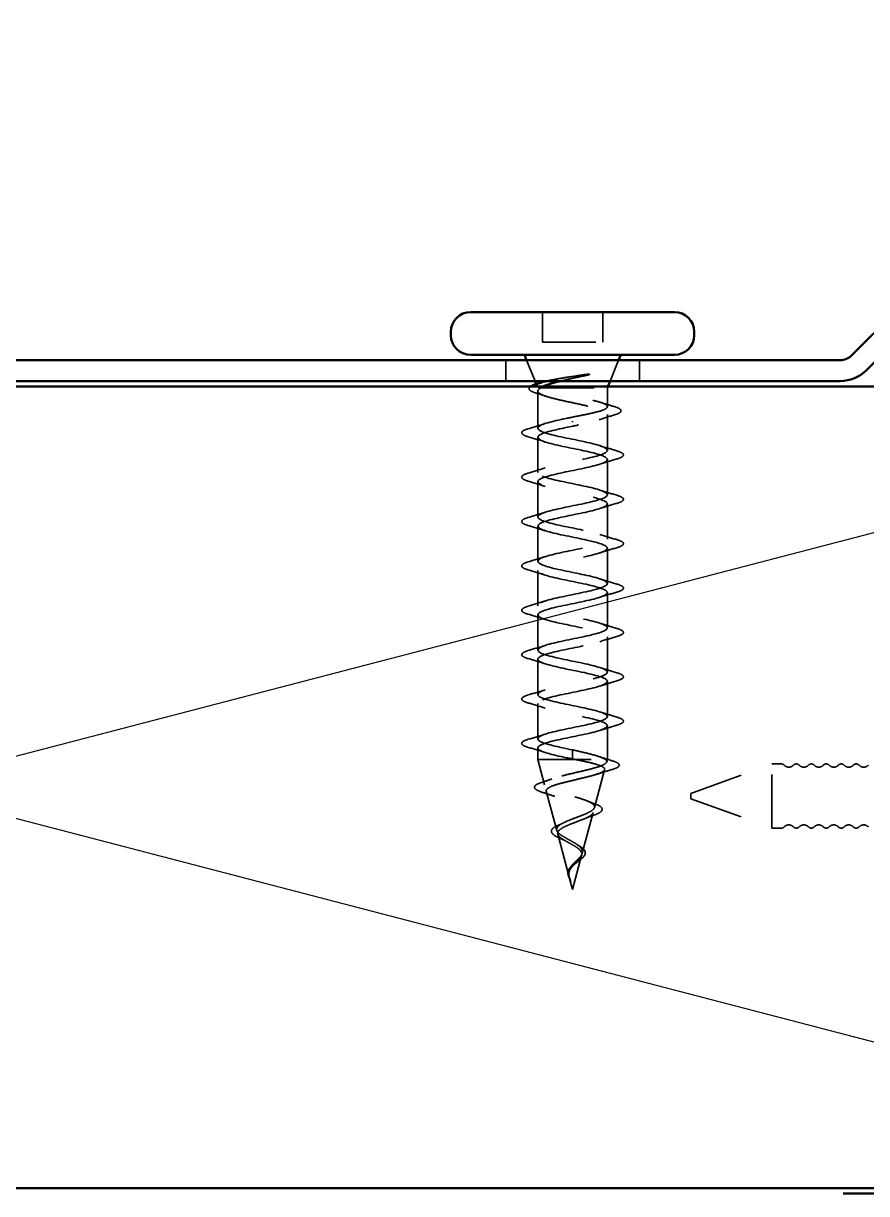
# Model space of a CAD drawing. Header units: inches. Extents: x 0.6 to 33.4, y 0.6 to 21.4.
# Drawn here: x 7.52 to 9.096, y 15.275 to 17.464 of the extents above; entities that cross this region are included whole.
import ezdxf

# ---------------------------------------------------------------- set-up
doc = ezdxf.new("R2010")
doc.units = ezdxf.units.IN
doc.header["$LTSCALE"] = 2
doc.header["$MEASUREMENT"] = 0
doc.linetypes.add('DASHED', pattern=[0.2067, 0.1654, -0.0413])
for name, color, linetype, lineweight in [('Hidden (ANSI)', 7, 'DASHED', 35), ('Sketch Geometry (ANSI)', 7, 'Continuous', 25), ('Visible (ANSI)', 7, 'Continuous', 50)]:
    doc.layers.add(name, color=color, linetype=linetype, lineweight=lineweight)

msp = doc.modelspace()

# ---------------------------------------------------------------- linework, layer by layer
at = {"layer": 'Hidden (ANSI)', "ltscale": 0.053232}
for p, q in [((8.49026, 16.92376), (8.49026, 16.86776)), ((8.60326, 16.92376), (8.60326, 16.86776))]:
    msp.add_line(p, q, dxfattribs=at)
at = {"layer": 'Hidden (ANSI)', "ltscale": 0.107515}
msp.add_line((8.49026, 16.86776), (8.60326, 16.86776), dxfattribs=at)
at = {"layer": 'Hidden (ANSI)', "color": 96, "ltscale": 0.037042, "true_color": 0x008000}
for p, q in [((8.42176, 16.83376), (8.42176, 16.79476)), ((8.67176, 16.83376), (8.67176, 16.79476))]:
    msp.add_line(p, q, dxfattribs=at)
at = {"layer": 'Hidden (ANSI)', "ltscale": 0.039947}
for p, q in [((8.47651, 16.79476), (8.46079, 16.83376)), ((8.617, 16.79476), (8.63272, 16.83376))]:
    msp.add_line(p, q, dxfattribs=at)
at = {"layer": 'Hidden (ANSI)', "ltscale": 0.003456}
msp.add_line((8.48022, 16.78557), (8.47883, 16.78903), dxfattribs=at)
at = {"layer": 'Hidden (ANSI)', "ltscale": 0.066139}
msp.add_line((8.48176, 16.77607), (8.48176, 16.70651), dxfattribs=at)
at = {"layer": 'Hidden (ANSI)', "ltscale": 0.004297}
msp.add_line((8.48541, 16.78176), (8.48709, 16.78176), dxfattribs=at)
at = {"layer": 'Hidden (ANSI)', "ltscale": 0.16912}
msp.add_line((8.48709, 16.78176), (8.61176, 16.78176), dxfattribs=at)
at = {"layer": 'Hidden (ANSI)', "ltscale": 0.002981}
msp.add_line((8.61176, 16.78176), (8.61296, 16.78476), dxfattribs=at)
at = {"layer": 'Hidden (ANSI)', "ltscale": 0.03317}
msp.add_line((8.61176, 16.78176), (8.61176, 16.74683), dxfattribs=at)
at = {"layer": 'Hidden (ANSI)', "ltscale": 0.063883}
msp.add_line((8.61176, 16.7322), (8.61176, 16.66501), dxfattribs=at)
at = {"layer": 'Hidden (ANSI)', "ltscale": 0.002412}
for p, q in [((8.54676, 16.7178), (8.54676, 16.71973)), ((8.54676, 16.09723), (8.54676, 16.0953))]:
    msp.add_line(p, q, dxfattribs=at)
at = {"layer": 'Hidden (ANSI)', "ltscale": 0.062755}
for p, q in [((8.48176, 16.68951), (8.48176, 16.62351)), ((8.61176, 16.64801), (8.61176, 16.58201)), ((8.48176, 16.60651), (8.48176, 16.54051)), ((8.61176, 16.56501), (8.61176, 16.49901)), ((8.48176, 16.52351), (8.48176, 16.45751)), ((8.61176, 16.48201), (8.61176, 16.41601)), ((8.48176, 16.44051), (8.48176, 16.37451)), ((8.61176, 16.39901), (8.61176, 16.33301)), ((8.48176, 16.35751), (8.48176, 16.29151)), ((8.61176, 16.31601), (8.61176, 16.25001)), ((8.48176, 16.27451), (8.48176, 16.20851)), ((8.61176, 16.23301), (8.61176, 16.16701)), ((8.48176, 16.19151), (8.48176, 16.12551))]:
    msp.add_line(p, q, dxfattribs=at)
at = {"layer": 'Hidden (ANSI)', "ltscale": 0.060136}
msp.add_line((8.61176, 16.15001), (8.61176, 16.08676), dxfattribs=at)
at = {"layer": 'Hidden (ANSI)', "ltscale": 0.020614}
msp.add_line((8.48176, 16.10851), (8.48176, 16.08676), dxfattribs=at)
at = {"layer": 'Hidden (ANSI)', "ltscale": 0.028664}
for p, q in [((8.54676, 16.10476), (8.54676, 16.09723)), ((8.54676, 16.0953), (8.54676, 16.08776))]:
    msp.add_line(p, q, dxfattribs=at)
at = {"layer": 'Hidden (ANSI)', "ltscale": 0.194373}
msp.add_line((8.48176, 16.08676), (8.61176, 16.08676), dxfattribs=at)
at = {"layer": 'Hidden (ANSI)', "ltscale": 0.046387}
msp.add_line((8.49437, 16.03961), (8.48176, 16.08676), dxfattribs=at)
at = {"layer": 'Hidden (ANSI)', "ltscale": 0.069707}
msp.add_line((8.58773, 15.99695), (8.60667, 16.06776), dxfattribs=at)
at = {"layer": 'Hidden (ANSI)', "ltscale": 0.004328}
msp.add_line((8.61055, 16.08227), (8.61176, 16.08676), dxfattribs=at)
at = {"layer": 'Hidden (ANSI)', "ltscale": 0.153046}
for p, q in [((8.76795, 16.02349), (8.91906, 16.07849)), ((8.76795, 16.01349), (8.91906, 15.95849))]:
    msp.add_line(p, q, dxfattribs=at)
at = {"layer": 'Hidden (ANSI)', "ltscale": 0.179413}
msp.add_line((8.91906, 15.95849), (8.91906, 16.07849), dxfattribs=at)
at = {"layer": 'Hidden (ANSI)', "ltscale": 0.017042}
for p, q in [((8.93706, 16.07849), (8.91906, 16.07849)), ((8.93706, 15.95849), (8.91906, 15.95849))]:
    msp.add_line(p, q, dxfattribs=at)
at = {"layer": 'Hidden (ANSI)', "ltscale": 0.072171}
msp.add_line((8.51719, 15.95428), (8.49758, 16.02759), dxfattribs=at)
at = {"layer": 'Hidden (ANSI)', "ltscale": 0.014859}
msp.add_line((8.76795, 16.02349), (8.76795, 16.01349), dxfattribs=at)
at = {"layer": 'Hidden (ANSI)', "ltscale": 0.074634}
msp.add_line((8.56491, 15.91162), (8.58518, 15.98743), dxfattribs=at)
at = {"layer": 'Hidden (ANSI)', "ltscale": 0.077103}
msp.add_line((8.54002, 15.86895), (8.51907, 15.94726), dxfattribs=at)
at = {"layer": 'Hidden (ANSI)', "ltscale": 0.062337}
msp.add_line((8.54676, 15.84376), (8.5637, 15.9071), dxfattribs=at)
at = {"layer": 'Hidden (ANSI)', "ltscale": 0.022741}
msp.add_line((8.54676, 15.84376), (8.54056, 15.86693), dxfattribs=at)
at = {"layer": 'Hidden (ANSI)', "ltscale": 0.005684}
for centre, start, end in [((8.93706, 16.07099), 43.60282, 90), ((8.93706, 15.96599), 270, 316.39718)]:
    msp.add_arc(centre, 0.0075, start, end, dxfattribs=at)
at = {"layer": 'Hidden (ANSI)', "ltscale": 0.018152}
for centre, start, end in [((8.95106, 16.08432), 223.60282, 316.39718), ((8.97906, 16.08432), 223.60282, 316.39718), ((9.00706, 16.08432), 223.60282, 316.39718), ((9.03506, 16.08432), 223.60282, 316.39718), ((9.06306, 16.08432), 223.60282, 316.39718), ((9.09106, 16.08432), 223.60282, 316.39718), ((8.95106, 15.95265), 43.60282, 136.39718), ((8.97906, 15.95265), 43.60282, 136.39718), ((9.00706, 15.95265), 43.60282, 136.39718), ((9.03506, 15.95265), 43.60282, 136.39718), ((9.06306, 15.95265), 43.60282, 136.39718), ((9.09106, 15.95265), 43.60282, 136.39718)]:
    msp.add_arc(centre, 0.01183, start, end, dxfattribs=at)
at = {"layer": 'Hidden (ANSI)', "ltscale": 0.011468}
for centre, start, end in [((8.96506, 16.07099), 43.60282, 136.39718), ((8.99306, 16.07099), 43.60282, 136.39718), ((9.02106, 16.07099), 43.60282, 136.39718), ((9.04906, 16.07099), 43.60282, 136.39718), ((9.07706, 16.07099), 43.60282, 136.39718), ((8.96506, 15.96599), 223.60282, 316.39718), ((8.99306, 15.96599), 223.60282, 316.39718), ((9.02106, 15.96599), 223.60282, 316.39718), ((9.04906, 15.96599), 223.60282, 316.39718), ((9.07706, 15.96599), 223.60282, 316.39718)]:
    msp.add_arc(centre, 0.0075, start, end, dxfattribs=at)
at = {"layer": 'Hidden (ANSI)', "ltscale": 0.061402}
msp.add_open_spline([(8.48541, 16.78176), (8.48197, 16.78327), (8.48017, 16.78474), (8.47997, 16.7877), (8.48165, 16.78917), (8.48637, 16.79124), (8.48802, 16.79184), (8.48992, 16.79244)], degree=3, knots=[0, 0, 0, 0, 0.06713685, 0.06713685, 0.13596331, 0.13596331, 0.1644502, 0.1644502, 0.1644502, 0.1644502], dxfattribs=at)
at = {"layer": 'Hidden (ANSI)', "ltscale": 0.073223}
msp.add_open_spline([(8.49859, 16.79476), (8.49902, 16.79487), (8.49946, 16.79497), (8.50649, 16.79657), (8.51433, 16.79804), (8.53001, 16.80069), (8.53747, 16.80186), (8.55282, 16.80422), (8.56062, 16.80539), (8.5682, 16.80656)], degree=3, knots=[0.20156112, 0.20156112, 0.20156112, 0.20156112, 0.20647998, 0.20647998, 0.27868739, 0.27868739, 0.33737749, 0.33737749, 0.39716778, 0.39716778, 0.39716778, 0.39716778], dxfattribs=at)
at = {"layer": 'Hidden (ANSI)', "ltscale": 0.050431}
msp.add_open_spline([(8.57479, 16.80588), (8.56547, 16.80385), (8.55569, 16.80181), (8.53842, 16.79808), (8.53102, 16.79644), (8.52409, 16.79476)], degree=3, knots=[0, 0, 0, 0, 0.07588897, 0.07588897, 0.1353306, 0.1353306, 0.1353306, 0.1353306], dxfattribs=at)
at = {"layer": 'Hidden (ANSI)', "ltscale": 0.014703}
msp.add_open_spline([(8.5682, 16.80656), (8.57021, 16.80687), (8.57225, 16.80713), (8.57595, 16.80746), (8.5773, 16.8075), (8.5782, 16.8074), (8.5784, 16.80737), (8.57856, 16.8073), (8.57859, 16.80729), (8.57862, 16.80725), (8.57863, 16.80724), (8.57865, 16.80721), (8.57865, 16.8072), (8.57865, 16.80717), (8.57864, 16.80716), (8.57863, 16.80713), (8.57862, 16.80712), (8.57859, 16.80708), (8.57857, 16.80706), (8.57848, 16.80698), (8.57839, 16.80693), (8.57795, 16.80672), (8.57742, 16.80655), (8.57632, 16.80623), (8.57553, 16.80604), (8.57479, 16.80588)], degree=3, knots=[0, 0, 0, 0, 0.015878436, 0.015878436, 0.030496322, 0.030496322, 0.033768739, 0.033768739, 0.034516096, 0.034516096, 0.034934038, 0.034934038, 0.035218632, 0.035218632, 0.035484827, 0.035484827, 0.035833283, 0.035833283, 0.03649102, 0.03649102, 0.038229075, 0.038229075, 0.045138635, 0.045138635, 0.057165667, 0.057165667, 0.057165667, 0.057165667], dxfattribs=at)
at = {"layer": 'Hidden (ANSI)', "ltscale": 0.063328}
msp.add_open_spline([(8.47819, 16.77234), (8.47336, 16.77383), (8.46981, 16.77532), (8.46664, 16.77778), (8.46589, 16.77867), (8.46512, 16.78156), (8.46638, 16.78332), (8.46859, 16.78476)], degree=3, knots=[0, 0, 0, 0, 0.0707422, 0.0707422, 0.10601969, 0.10601969, 0.16851019, 0.16851019, 0.16851019, 0.16851019], dxfattribs=at)
at = {"layer": 'Hidden (ANSI)', "ltscale": 0.018879}
msp.add_open_spline([(8.49684, 16.76636), (8.49071, 16.76842), (8.48447, 16.7704), (8.47819, 16.77234)], degree=3, dxfattribs=at)
at = {"layer": 'Hidden (ANSI)', "ltscale": 0.324094}
msp.add_open_spline([(8.48709, 16.78176), (8.48365, 16.7799), (8.48184, 16.77806), (8.48167, 16.77434), (8.48332, 16.7725), (8.48988, 16.76878), (8.49473, 16.76694), (8.507, 16.76322), (8.51429, 16.76138), (8.53034, 16.75766), (8.53893, 16.75581), (8.55624, 16.75209), (8.56479, 16.75025), (8.58067, 16.74653), (8.58783, 16.74469), (8.59978, 16.74097), (8.60444, 16.73913), (8.61059, 16.73541), (8.61202, 16.73357), (8.61141, 16.72985), (8.60938, 16.72801), (8.60211, 16.72429), (8.59694, 16.72244), (8.5846, 16.71886), (8.57772, 16.71715), (8.56274, 16.7137), (8.55478, 16.71199), (8.54676, 16.71026)], degree=3, knots=[0, 0, 0, 0, 0.06748173, 0.06748173, 0.13496346, 0.13496346, 0.20244519, 0.20244519, 0.26992692, 0.26992692, 0.33740864, 0.33740864, 0.40489037, 0.40489037, 0.4723721, 0.4723721, 0.53985383, 0.53985383, 0.60733556, 0.60733556, 0.67481729, 0.67481729, 0.74229902, 0.74229902, 0.8048716, 0.8048716, 0.86744418, 0.86744418, 0.86744418, 0.86744418], dxfattribs=at)
at = {"layer": 'Hidden (ANSI)', "ltscale": 0.275683}
msp.add_open_spline([(8.54676, 16.72726), (8.55537, 16.72892), (8.56391, 16.73055), (8.57981, 16.73385), (8.58702, 16.73549), (8.59911, 16.73879), (8.60388, 16.74043), (8.61029, 16.74373), (8.61188, 16.74537), (8.61162, 16.74867), (8.60977, 16.75031), (8.60287, 16.75361), (8.59789, 16.75525), (8.58542, 16.75855), (8.57807, 16.76018), (8.56197, 16.76349), (8.55339, 16.76512), (8.53616, 16.76843), (8.52768, 16.77006), (8.51199, 16.77336), (8.50494, 16.775), (8.49605, 16.7775), (8.49337, 16.77836), (8.48878, 16.78006), (8.48688, 16.78091), (8.48541, 16.78176)], degree=3, knots=[0, 0, 0, 0, 0.06687142, 0.06687142, 0.13374283, 0.13374283, 0.20061425, 0.20061425, 0.26748567, 0.26748567, 0.33435708, 0.33435708, 0.4012285, 0.4012285, 0.46809992, 0.46809992, 0.53497133, 0.53497133, 0.60184275, 0.60184275, 0.66871417, 0.66871417, 0.70324308, 0.70324308, 0.737772, 0.737772, 0.737772, 0.737772], dxfattribs=at)
at = {"layer": 'Hidden (ANSI)', "ltscale": 0.012317}
msp.add_open_spline([(8.49213, 16.78476), (8.49008, 16.78377), (8.48839, 16.78278), (8.48709, 16.78176)], degree=3, dxfattribs=at)
at = {"layer": 'Hidden (ANSI)', "ltscale": 0.025203}
msp.add_open_spline([(8.5989, 16.7548), (8.60719, 16.75214), (8.61561, 16.74959), (8.62407, 16.74711)], degree=3, dxfattribs=at)
at = {"layer": 'Hidden (ANSI)', "ltscale": 0.090199}
msp.add_open_spline([(8.62407, 16.74711), (8.62911, 16.74563), (8.63278, 16.74416), (8.63605, 16.74177), (8.63683, 16.7409), (8.63762, 16.73788), (8.63603, 16.73608), (8.63142, 16.73356), (8.62865, 16.7325), (8.62517, 16.73146)], degree=3, knots=[0, 0, 0, 0, 0.07549597, 0.07549597, 0.11358326, 0.11358326, 0.18511439, 0.18511439, 0.2400252, 0.2400252, 0.2400252, 0.2400252], dxfattribs=at)
at = {"layer": 'Hidden (ANSI)', "ltscale": 1.076982}
for points, knots in [([(8.54676, 16.10476), (8.51999, 16.1102), (8.49419, 16.11564), (8.48538, 16.12108), (8.47657, 16.12652), (8.48538, 16.13196), (8.50634, 16.1374), (8.5273, 16.14284), (8.5589, 16.14828), (8.58152, 16.15372), (8.60413, 16.15916), (8.61613, 16.1646), (8.61006, 16.17004), (8.60399, 16.17547), (8.5803, 16.18091), (8.55368, 16.18635), (8.52707, 16.19179), (8.49947, 16.19723), (8.48801, 16.20267), (8.47655, 16.20811), (8.48207, 16.21355), (8.50114, 16.21899), (8.52021, 16.22443), (8.55145, 16.22987), (8.57546, 16.23531), (8.59948, 16.24075), (8.61453, 16.24619), (8.61127, 16.25162), (8.60802, 16.25706), (8.58669, 16.2625), (8.56053, 16.26794), (8.53438, 16.27338), (8.50528, 16.27882), (8.49131, 16.28426), (8.47734, 16.2897), (8.47951, 16.29514), (8.49647, 16.30058), (8.51342, 16.30602), (8.54395, 16.31146), (8.56908, 16.3169), (8.59422, 16.32234), (8.61215, 16.32777), (8.61175, 16.33321), (8.61134, 16.33865), (8.59263, 16.34409), (8.56723, 16.34953), (8.54182, 16.35497), (8.51157, 16.36041), (8.49524, 16.36585), (8.47892, 16.37129), (8.47771, 16.37673), (8.49236, 16.38217), (8.50702, 16.38761), (8.53648, 16.39305), (8.56245, 16.39849), (8.58842, 16.40392), (8.60903, 16.40936), (8.61148, 16.4148), (8.61393, 16.42024), (8.59805, 16.42568), (8.57369, 16.43112), (8.54933, 16.43656), (8.51825, 16.442), (8.49976, 16.44744), (8.48127, 16.45288), (8.4767, 16.45832), (8.48888, 16.46376), (8.50106, 16.4692), (8.52912, 16.47464), (8.55563, 16.48007), (8.58215, 16.48551), (8.6052, 16.49095), (8.61048, 16.49639), (8.61576, 16.50183), (8.60288, 16.50727), (8.57984, 16.51271), (8.5568, 16.51815), (8.52527, 16.52359), (8.50482, 16.52903), (8.48437, 16.53447), (8.47648, 16.53991), (8.48605, 16.54535), (8.49563, 16.55079), (8.52197, 16.55622), (8.54872, 16.56166), (8.57547, 16.5671), (8.60071, 16.57254), (8.60875, 16.57798), (8.61679, 16.58342), (8.60707, 16.58886), (8.58561, 16.5943), (8.56416, 16.59974), (8.53252, 16.60518), (8.51035, 16.61062), (8.48818, 16.61606), (8.47707, 16.6215), (8.48392, 16.62694), (8.49078, 16.63237), (8.5151, 16.63781), (8.54178, 16.64325), (8.56847, 16.64869), (8.59559, 16.65413), (8.60631, 16.65957), (8.61703, 16.66501), (8.61057, 16.67045), (8.59095, 16.67589), (8.57132, 16.68133), (8.53994, 16.68677), (8.5163, 16.69221), (8.49265, 16.69765), (8.47845, 16.70308), (8.48251, 16.70852), (8.48656, 16.71396), (8.50859, 16.7194), (8.5349, 16.72484), (8.53881, 16.72565), (8.54278, 16.72646), (8.54676, 16.72726)], [-47.1238898, -47.1238898, -47.1238898, -47.1238898, -45.8886129, -45.8886129, -45.8886129, -44.6533359, -44.6533359, -44.6533359, -43.418059, -43.418059, -43.418059, -42.182782, -42.182782, -42.182782, -40.9475051, -40.9475051, -40.9475051, -39.7122281, -39.7122281, -39.7122281, -38.4769512, -38.4769512, -38.4769512, -37.2416742, -37.2416742, -37.2416742, -36.0063973, -36.0063973, -36.0063973, -34.7711204, -34.7711204, -34.7711204, -33.5358434, -33.5358434, -33.5358434, -32.3005665, -32.3005665, -32.3005665, -31.0652895, -31.0652895, -31.0652895, -29.8300126, -29.8300126, -29.8300126, -28.5947356, -28.5947356, -28.5947356, -27.3594587, -27.3594587, -27.3594587, -26.1241817, -26.1241817, -26.1241817, -24.8889048, -24.8889048, -24.8889048, -23.6536278, -23.6536278, -23.6536278, -22.4183509, -22.4183509, -22.4183509, -21.183074, -21.183074, -21.183074, -19.947797, -19.947797, -19.947797, -18.7125201, -18.7125201, -18.7125201, -17.4772431, -17.4772431, -17.4772431, -16.2419662, -16.2419662, -16.2419662, -15.0066892, -15.0066892, -15.0066892, -13.7714123, -13.7714123, -13.7714123, -12.5361353, -12.5361353, -12.5361353, -11.3008584, -11.3008584, -11.3008584, -10.0655815, -10.0655815, -10.0655815, -8.8303045, -8.8303045, -8.8303045, -7.5950276, -7.5950276, -7.5950276, -6.3597506, -6.3597506, -6.3597506, -5.1244737, -5.1244737, -5.1244737, -3.8891967, -3.8891967, -3.8891967, -2.6539198, -2.6539198, -2.6539198, -1.4186428, -1.4186428, -1.4186428, -0.1833659, -0.1833659, -0.1833659, 0, 0, 0, 0]), ([(8.54676, 16.71026), (8.51999, 16.70482), (8.49419, 16.69939), (8.48538, 16.69395), (8.47657, 16.68851), (8.48538, 16.68307), (8.50634, 16.67763), (8.5273, 16.67219), (8.5589, 16.66675), (8.58152, 16.66131), (8.60413, 16.65587), (8.61613, 16.65043), (8.61006, 16.64499), (8.60399, 16.63955), (8.5803, 16.63411), (8.55368, 16.62868), (8.52707, 16.62324), (8.49947, 16.6178), (8.48801, 16.61236), (8.47655, 16.60692), (8.48207, 16.60148), (8.50114, 16.59604), (8.52021, 16.5906), (8.55145, 16.58516), (8.57546, 16.57972), (8.59948, 16.57428), (8.61453, 16.56884), (8.61127, 16.5634), (8.60802, 16.55796), (8.58669, 16.55253), (8.56053, 16.54709), (8.53438, 16.54165), (8.50528, 16.53621), (8.49131, 16.53077), (8.47734, 16.52533), (8.47951, 16.51989), (8.49647, 16.51445), (8.51342, 16.50901), (8.54395, 16.50357), (8.56908, 16.49813), (8.59422, 16.49269), (8.61215, 16.48725), (8.61175, 16.48181), (8.61134, 16.47638), (8.59263, 16.47094), (8.56723, 16.4655), (8.54182, 16.46006), (8.51157, 16.45462), (8.49524, 16.44918), (8.47892, 16.44374), (8.47771, 16.4383), (8.49236, 16.43286), (8.50702, 16.42742), (8.53648, 16.42198), (8.56245, 16.41654), (8.58842, 16.4111), (8.60903, 16.40566), (8.61148, 16.40023), (8.61393, 16.39479), (8.59805, 16.38935), (8.57369, 16.38391), (8.54933, 16.37847), (8.51825, 16.37303), (8.49976, 16.36759), (8.48127, 16.36215), (8.4767, 16.35671), (8.48888, 16.35127), (8.50106, 16.34583), (8.52912, 16.34039), (8.55563, 16.33495), (8.58215, 16.32951), (8.6052, 16.32408), (8.61048, 16.31864), (8.61576, 16.3132), (8.60288, 16.30776), (8.57984, 16.30232), (8.5568, 16.29688), (8.52527, 16.29144), (8.50482, 16.286), (8.48437, 16.28056), (8.47648, 16.27512), (8.48605, 16.26968), (8.49563, 16.26424), (8.52197, 16.2588), (8.54872, 16.25336), (8.57547, 16.24793), (8.60071, 16.24249), (8.60875, 16.23705), (8.61679, 16.23161), (8.60707, 16.22617), (8.58561, 16.22073), (8.56416, 16.21529), (8.53252, 16.20985), (8.51035, 16.20441), (8.48818, 16.19897), (8.47707, 16.19353), (8.48392, 16.18809), (8.49078, 16.18265), (8.5151, 16.17721), (8.54178, 16.17178), (8.56847, 16.16634), (8.59559, 16.1609), (8.60631, 16.15546), (8.61703, 16.15002), (8.61057, 16.14458), (8.59095, 16.13914), (8.57132, 16.1337), (8.53994, 16.12826), (8.5163, 16.12282), (8.49265, 16.11738), (8.47845, 16.11194), (8.48251, 16.1065), (8.48656, 16.10107), (8.50859, 16.09563), (8.5349, 16.09019), (8.53881, 16.08938), (8.54278, 16.08857), (8.54676, 16.08776)], [0, 0, 0, 0, 1.2352769, 1.2352769, 1.2352769, 2.4705539, 2.4705539, 2.4705539, 3.7058308, 3.7058308, 3.7058308, 4.9411078, 4.9411078, 4.9411078, 6.1763847, 6.1763847, 6.1763847, 7.4116617, 7.4116617, 7.4116617, 8.6469386, 8.6469386, 8.6469386, 9.8822156, 9.8822156, 9.8822156, 11.1174925, 11.1174925, 11.1174925, 12.3527695, 12.3527695, 12.3527695, 13.5880464, 13.5880464, 13.5880464, 14.8233233, 14.8233233, 14.8233233, 16.0586003, 16.0586003, 16.0586003, 17.2938772, 17.2938772, 17.2938772, 18.5291542, 18.5291542, 18.5291542, 19.7644311, 19.7644311, 19.7644311, 20.9997081, 20.9997081, 20.9997081, 22.234985, 22.234985, 22.234985, 23.470262, 23.470262, 23.470262, 24.7055389, 24.7055389, 24.7055389, 25.9408158, 25.9408158, 25.9408158, 27.1760928, 27.1760928, 27.1760928, 28.4113697, 28.4113697, 28.4113697, 29.6466467, 29.6466467, 29.6466467, 30.8819236, 30.8819236, 30.8819236, 32.1172006, 32.1172006, 32.1172006, 33.3524775, 33.3524775, 33.3524775, 34.5877545, 34.5877545, 34.5877545, 35.8230314, 35.8230314, 35.8230314, 37.0583084, 37.0583084, 37.0583084, 38.2935853, 38.2935853, 38.2935853, 39.5288622, 39.5288622, 39.5288622, 40.7641392, 40.7641392, 40.7641392, 41.9994161, 41.9994161, 41.9994161, 43.2346931, 43.2346931, 43.2346931, 44.46997, 44.46997, 44.46997, 45.705247, 45.705247, 45.705247, 46.9405239, 46.9405239, 46.9405239, 47.1238898, 47.1238898, 47.1238898, 47.1238898])]:
    msp.add_open_spline(points, degree=3, knots=knots, dxfattribs=at)
at = {"layer": 'Hidden (ANSI)', "ltscale": 0.028762}
msp.add_open_spline([(8.62517, 16.73146), (8.61556, 16.72858), (8.60599, 16.72562), (8.59667, 16.72249)], degree=3, dxfattribs=at)
at = {"layer": 'Hidden (ANSI)', "ltscale": 0.090851}
for points in [[(8.46397, 16.69046), (8.45891, 16.69195), (8.45535, 16.69341), (8.45239, 16.69593), (8.45174, 16.69693), (8.45178, 16.69989), (8.45341, 16.70128), (8.45789, 16.70358), (8.4606, 16.70458), (8.46397, 16.70557)], [(8.62954, 16.66407), (8.6346, 16.66258), (8.63816, 16.66112), (8.64112, 16.6586), (8.64177, 16.65759), (8.64173, 16.65463), (8.6401, 16.65324), (8.63562, 16.65095), (8.63291, 16.64995), (8.62954, 16.64896)], [(8.46397, 16.60746), (8.45891, 16.60895), (8.45535, 16.61041), (8.45239, 16.61293), (8.45174, 16.61393), (8.45178, 16.61689), (8.45341, 16.61828), (8.45789, 16.62058), (8.4606, 16.62158), (8.46397, 16.62257)], [(8.62954, 16.58107), (8.6346, 16.57958), (8.63816, 16.57812), (8.64112, 16.5756), (8.64177, 16.57459), (8.64173, 16.57163), (8.6401, 16.57024), (8.63562, 16.56795), (8.63291, 16.56695), (8.62954, 16.56596)], [(8.46397, 16.52446), (8.45891, 16.52595), (8.45535, 16.52741), (8.45239, 16.52993), (8.45174, 16.53093), (8.45178, 16.53389), (8.45341, 16.53528), (8.45789, 16.53758), (8.4606, 16.53858), (8.46397, 16.53957)], [(8.62954, 16.49807), (8.6346, 16.49658), (8.63816, 16.49512), (8.64112, 16.4926), (8.64177, 16.49159), (8.64173, 16.48863), (8.6401, 16.48724), (8.63562, 16.48495), (8.63291, 16.48395), (8.62954, 16.48296)], [(8.46397, 16.44146), (8.45891, 16.44295), (8.45535, 16.44441), (8.45239, 16.44693), (8.45174, 16.44793), (8.45178, 16.45089), (8.45341, 16.45228), (8.45789, 16.45458), (8.4606, 16.45558), (8.46397, 16.45657)], [(8.62954, 16.41507), (8.6346, 16.41358), (8.63816, 16.41212), (8.64112, 16.4096), (8.64177, 16.40859), (8.64173, 16.40563), (8.6401, 16.40424), (8.63562, 16.40195), (8.63291, 16.40095), (8.62954, 16.39996)], [(8.46397, 16.35846), (8.45891, 16.35995), (8.45535, 16.36141), (8.45239, 16.36393), (8.45174, 16.36493), (8.45178, 16.36789), (8.45341, 16.36928), (8.45789, 16.37158), (8.4606, 16.37258), (8.46397, 16.37357)], [(8.62954, 16.33207), (8.6346, 16.33058), (8.63816, 16.32912), (8.64112, 16.3266), (8.64177, 16.32559), (8.64173, 16.32263), (8.6401, 16.32124), (8.63562, 16.31895), (8.63291, 16.31795), (8.62954, 16.31696)], [(8.46397, 16.27546), (8.45891, 16.27695), (8.45535, 16.27841), (8.45239, 16.28093), (8.45174, 16.28193), (8.45178, 16.28489), (8.45341, 16.28628), (8.45789, 16.28858), (8.4606, 16.28958), (8.46397, 16.29057)], [(8.62954, 16.24907), (8.6346, 16.24758), (8.63816, 16.24612), (8.64112, 16.2436), (8.64177, 16.24259), (8.64173, 16.23963), (8.6401, 16.23824), (8.63562, 16.23595), (8.63291, 16.23495), (8.62954, 16.23396)], [(8.46397, 16.19246), (8.45891, 16.19395), (8.45535, 16.19541), (8.45239, 16.19793), (8.45174, 16.19893), (8.45178, 16.20189), (8.45341, 16.20328), (8.45789, 16.20558), (8.4606, 16.20658), (8.46397, 16.20757)], [(8.62954, 16.16607), (8.6346, 16.16458), (8.63816, 16.16312), (8.64112, 16.1606), (8.64177, 16.15959), (8.64173, 16.15663), (8.6401, 16.15524), (8.63562, 16.15295), (8.63291, 16.15195), (8.62954, 16.15096)], [(8.46397, 16.10946), (8.45891, 16.11095), (8.45535, 16.11241), (8.45239, 16.11493), (8.45174, 16.11593), (8.45178, 16.11889), (8.45341, 16.12028), (8.45789, 16.12258), (8.4606, 16.12358), (8.46397, 16.12457)]]:
    msp.add_open_spline(points, degree=3, knots=[0, 0, 0, 0, 0.08068206, 0.08068206, 0.12137804, 0.12137804, 0.18811443, 0.18811443, 0.24184971, 0.24184971, 0.24184971, 0.24184971], dxfattribs=at)
at = {"layer": 'Hidden (ANSI)', "ltscale": 0.031888}
for points in [[(8.46397, 16.70557), (8.47466, 16.7087), (8.48532, 16.71193), (8.49573, 16.71534)], [(8.49573, 16.68069), (8.48532, 16.6841), (8.47466, 16.68733), (8.46397, 16.69046)], [(8.59778, 16.67384), (8.60819, 16.67043), (8.61885, 16.6672), (8.62954, 16.66407)], [(8.62954, 16.64896), (8.61885, 16.64583), (8.60819, 16.6426), (8.59778, 16.63919)], [(8.46397, 16.62257), (8.47466, 16.6257), (8.48532, 16.62893), (8.49573, 16.63234)], [(8.49573, 16.59769), (8.48532, 16.6011), (8.47466, 16.60433), (8.46397, 16.60746)], [(8.59778, 16.59084), (8.60819, 16.58743), (8.61885, 16.5842), (8.62954, 16.58107)], [(8.46397, 16.53957), (8.47466, 16.5427), (8.48532, 16.54593), (8.49573, 16.54934)], [(8.62954, 16.56596), (8.61885, 16.56283), (8.60819, 16.5596), (8.59778, 16.55619)], [(8.49573, 16.51469), (8.48532, 16.5181), (8.47466, 16.52133), (8.46397, 16.52446)], [(8.59778, 16.50784), (8.60819, 16.50443), (8.61885, 16.5012), (8.62954, 16.49807)], [(8.62954, 16.48296), (8.61885, 16.47983), (8.60819, 16.4766), (8.59778, 16.47319)], [(8.46397, 16.45657), (8.47466, 16.4597), (8.48532, 16.46293), (8.49573, 16.46634)], [(8.49573, 16.43169), (8.48532, 16.4351), (8.47466, 16.43833), (8.46397, 16.44146)], [(8.59778, 16.42484), (8.60819, 16.42143), (8.61885, 16.4182), (8.62954, 16.41507)], [(8.62954, 16.39996), (8.61885, 16.39683), (8.60819, 16.3936), (8.59778, 16.39019)], [(8.46397, 16.37357), (8.47466, 16.3767), (8.48532, 16.37993), (8.49573, 16.38334)], [(8.49573, 16.34869), (8.48532, 16.3521), (8.47466, 16.35533), (8.46397, 16.35846)], [(8.59778, 16.34184), (8.60819, 16.33843), (8.61885, 16.3352), (8.62954, 16.33207)], [(8.62954, 16.31696), (8.61885, 16.31383), (8.60819, 16.3106), (8.59778, 16.30719)], [(8.46397, 16.29057), (8.47466, 16.2937), (8.48532, 16.29693), (8.49573, 16.30034)], [(8.49573, 16.26569), (8.48532, 16.2691), (8.47466, 16.27233), (8.46397, 16.27546)], [(8.59778, 16.25884), (8.60819, 16.25543), (8.61885, 16.2522), (8.62954, 16.24907)], [(8.62954, 16.23396), (8.61885, 16.23083), (8.60819, 16.2276), (8.59778, 16.22419)], [(8.46397, 16.20757), (8.47466, 16.2107), (8.48532, 16.21393), (8.49573, 16.21734)], [(8.49573, 16.18269), (8.48532, 16.1861), (8.47466, 16.18933), (8.46397, 16.19246)], [(8.59778, 16.17584), (8.60819, 16.17243), (8.61885, 16.1692), (8.62954, 16.16607)], [(8.46397, 16.12457), (8.47466, 16.1277), (8.48532, 16.13093), (8.49573, 16.13434)], [(8.62954, 16.15096), (8.61885, 16.14783), (8.60819, 16.1446), (8.59778, 16.14119)], [(8.49573, 16.09969), (8.48532, 16.1031), (8.47466, 16.10633), (8.46397, 16.10946)]]:
    msp.add_open_spline(points, degree=3, dxfattribs=at)
at = {"layer": 'Hidden (ANSI)', "ltscale": 0.078553}
msp.add_open_spline([(8.60823, 16.08676), (8.60542, 16.0887), (8.60098, 16.09062), (8.58942, 16.09449), (8.5824, 16.09641), (8.57023, 16.09942), (8.56568, 16.10049), (8.55633, 16.10263), (8.55155, 16.10369), (8.54676, 16.10476)], degree=3, knots=[0, 0, 0, 0, 0.06772236, 0.06772236, 0.13544473, 0.13544473, 0.17287087, 0.17287087, 0.21029702, 0.21029702, 0.21029702, 0.21029702], dxfattribs=at)
at = {"layer": 'Hidden (ANSI)', "ltscale": 0.02659}
msp.add_open_spline([(8.59586, 16.09233), (8.60444, 16.08941), (8.61325, 16.08663), (8.6221, 16.08393)], degree=3, dxfattribs=at)
at = {"layer": 'Hidden (ANSI)', "ltscale": 0.504207}
msp.add_open_spline([(8.54676, 15.93295), (8.54319, 15.93498), (8.53952, 15.93693), (8.53239, 15.94087), (8.52903, 15.94281), (8.52321, 15.9467), (8.52087, 15.94862), (8.51765, 15.95248), (8.51687, 15.95438), (8.5171, 15.95821), (8.51815, 15.9601), (8.52205, 15.96391), (8.5249, 15.96578), (8.53202, 15.96956), (8.53626, 15.97143), (8.54555, 15.97519), (8.55051, 15.97705), (8.56043, 15.98079), (8.56527, 15.98264), (8.57409, 15.98637), (8.57794, 15.98821), (8.58402, 15.99193), (8.58613, 15.99376), (8.58822, 15.99747), (8.58812, 15.9993), (8.5856, 16.00299), (8.58315, 16.00481), (8.57617, 16.0085), (8.57165, 16.01031), (8.56113, 16.01399), (8.5552, 16.0158), (8.54271, 16.01947), (8.53628, 16.02128), (8.52382, 16.02494), (8.51794, 16.02675), (8.5076, 16.0304), (8.50329, 16.0322), (8.49692, 16.03585), (8.49498, 16.03765), (8.49384, 16.04129), (8.49471, 16.04309), (8.49926, 16.04672), (8.50295, 16.04852), (8.51273, 16.05214), (8.51877, 16.05394), (8.53244, 16.05756), (8.53996, 16.05935), (8.55547, 16.06297), (8.56331, 16.06476), (8.57823, 16.06838), (8.58513, 16.07017), (8.59702, 16.07378), (8.60183, 16.07557), (8.60817, 16.07894), (8.60996, 16.0805), (8.61103, 16.08365), (8.61026, 16.08521), (8.60823, 16.08676)], degree=3, knots=[0, 0, 0, 0, 0.0315308, 0.0315308, 0.0641805, 0.0641805, 0.0979786, 0.0979786, 0.1329491, 0.1329491, 0.1691118, 0.1691118, 0.2064833, 0.2064833, 0.2450775, 0.2450775, 0.2849064, 0.2849064, 0.3259802, 0.3259802, 0.3683075, 0.3683075, 0.4118959, 0.4118959, 0.4567522, 0.4567522, 0.5028821, 0.5028821, 0.5502906, 0.5502906, 0.5989824, 0.5989824, 0.6489613, 0.6489613, 0.7002309, 0.7002309, 0.7527945, 0.7527945, 0.8066547, 0.8066547, 0.8618141, 0.8618141, 0.918275, 0.918275, 0.9760395, 0.9760395, 1.0351092, 1.0351092, 1.095486, 1.095486, 1.1571712, 1.1571712, 1.2201662, 1.2201662, 1.2761521, 1.2761521, 1.3331843, 1.3331843, 1.3331843, 1.3331843], dxfattribs=at)
at = {"layer": 'Hidden (ANSI)', "ltscale": 0.544082}
msp.add_open_spline([(8.55221, 16.08676), (8.56066, 16.08509), (8.5688, 16.08341), (8.58333, 16.08003), (8.58961, 16.07835), (8.59949, 16.07496), (8.60303, 16.07329), (8.60692, 16.0699), (8.60729, 16.06822), (8.60484, 16.06483), (8.60211, 16.06315), (8.59397, 16.05975), (8.58869, 16.05807), (8.57635, 16.05467), (8.56945, 16.05299), (8.55501, 16.04959), (8.54763, 16.0479), (8.53341, 16.04449), (8.52671, 16.04281), (8.51491, 16.0394), (8.5099, 16.03771), (8.50224, 16.0343), (8.49962, 16.03261), (8.4971, 16.02919), (8.49717, 16.0275), (8.49993, 16.02407), (8.50254, 16.02238), (8.50988, 16.01895), (8.51449, 16.01725), (8.52503, 16.01382), (8.53081, 16.01212), (8.54271, 16.00868), (8.54869, 16.00698), (8.55998, 16.00353), (8.5652, 16.00182), (8.57413, 15.99837), (8.57779, 15.99666), (8.58306, 15.9932), (8.58467, 15.99148), (8.58565, 15.98801), (8.58507, 15.98629), (8.58186, 15.98281), (8.57932, 15.98109), (8.5727, 15.9776), (8.56873, 15.97587), (8.56001, 15.97236), (8.55536, 15.97063), (8.54611, 15.96711), (8.5416, 15.96537), (8.53341, 15.96184), (8.52978, 15.96009), (8.52394, 15.95654), (8.52175, 15.95478), (8.5191, 15.95121), (8.51861, 15.94944), (8.51936, 15.94585), (8.52053, 15.94407), (8.52428, 15.94045), (8.52677, 15.93865), (8.53228, 15.93522), (8.53511, 15.93363), (8.54095, 15.93041), (8.54389, 15.92882), (8.54676, 15.92718)], degree=3, knots=[0, 0, 0, 0, 0.0662455, 0.0662455, 0.1312266, 0.1312266, 0.1949439, 0.1949439, 0.2573984, 0.2573984, 0.3185909, 0.3185909, 0.3785225, 0.3785225, 0.4371941, 0.4371941, 0.4946071, 0.4946071, 0.5507627, 0.5507627, 0.6056626, 0.6056626, 0.6593082, 0.6593082, 0.7117016, 0.7117016, 0.7628447, 0.7628447, 0.8127399, 0.8127399, 0.8613896, 0.8613896, 0.9087967, 0.9087967, 0.9549645, 0.9549645, 0.9998965, 0.9998965, 1.0435967, 1.0435967, 1.0860698, 1.0860698, 1.1273208, 1.1273208, 1.1673558, 1.1673558, 1.2061815, 1.2061815, 1.2438056, 1.2438056, 1.2802371, 1.2802371, 1.3154864, 1.3154864, 1.3495657, 1.3495657, 1.3824892, 1.3824892, 1.4142741, 1.4142741, 1.4412543, 1.4412543, 1.4671582, 1.4671582, 1.4671582, 1.4671582], dxfattribs=at)
at = {"layer": 'Hidden (ANSI)', "ltscale": 0.005187}
msp.add_open_spline([(8.54676, 16.08776), (8.54858, 16.08743), (8.5504, 16.0871), (8.55221, 16.08676)], degree=3, dxfattribs=at)
at = {"layer": 'Hidden (ANSI)', "ltscale": 0.028509}
msp.add_open_spline([(8.62005, 16.06788), (8.6105, 16.06507), (8.60097, 16.06218), (8.59168, 16.05911)], degree=3, dxfattribs=at)
at = {"layer": 'Hidden (ANSI)', "ltscale": 0.089652}
msp.add_open_spline([(8.6221, 16.08393), (8.62698, 16.08245), (8.63044, 16.08097), (8.63331, 16.0784), (8.63394, 16.07739), (8.63394, 16.07448), (8.63244, 16.07305), (8.62778, 16.07043), (8.62439, 16.06916), (8.62005, 16.06788)], degree=3, knots=[0, 0, 0, 0, 0.07651785, 0.07651785, 0.11470873, 0.11470873, 0.17661331, 0.17661331, 0.23858222, 0.23858222, 0.23858222, 0.23858222], dxfattribs=at)
at = {"layer": 'Hidden (ANSI)', "ltscale": 0.020481}
msp.add_open_spline([(8.48825, 16.04361), (8.49497, 16.04579), (8.50163, 16.04804), (8.50806, 16.05041)], degree=3, dxfattribs=at)
at = {"layer": 'Hidden (ANSI)', "ltscale": 0.086584}
msp.add_open_spline([(8.49128, 16.02509), (8.48655, 16.02657), (8.48275, 16.02805), (8.47743, 16.03104), (8.47572, 16.03261), (8.47527, 16.03642), (8.47664, 16.03813), (8.48102, 16.04096), (8.48421, 16.0423), (8.48825, 16.04361)], degree=3, knots=[0, 0, 0, 0, 0.05815934, 0.05815934, 0.11692964, 0.11692964, 0.1740838, 0.1740838, 0.23024531, 0.23024531, 0.23024531, 0.23024531], dxfattribs=at)
at = {"layer": 'Hidden (ANSI)', "ltscale": 0.023076}
msp.add_open_spline([(8.51378, 16.01759), (8.50651, 16.02023), (8.49892, 16.02271), (8.49128, 16.02509)], degree=3, dxfattribs=at)
at = {"layer": 'Hidden (ANSI)', "ltscale": 0.01577}
msp.add_open_spline([(8.57409, 16.00924), (8.57876, 16.00729), (8.58368, 16.00543), (8.58869, 16.00363)], degree=3, dxfattribs=at)
at = {"layer": 'Hidden (ANSI)', "ltscale": 0.081692}
msp.add_open_spline([(8.58869, 16.00363), (8.59287, 16.00213), (8.59624, 16.0006), (8.60083, 15.99739), (8.60223, 15.99556), (8.60209, 15.9918), (8.60091, 15.99019), (8.59709, 15.98723), (8.59436, 15.98579), (8.58893, 15.9835), (8.58666, 15.98264), (8.58419, 15.98178)], degree=3, knots=[0, 0, 0, 0, 0.05135843, 0.05135843, 0.10223548, 0.10223548, 0.14712421, 0.14712421, 0.19129017, 0.19129017, 0.21725135, 0.21725135, 0.21725135, 0.21725135], dxfattribs=at)
at = {"layer": 'Hidden (ANSI)', "ltscale": 0.017258}
msp.add_open_spline([(8.58419, 15.98178), (8.57866, 15.97985), (8.57322, 15.97783), (8.56816, 15.97568)], degree=3, dxfattribs=at)
at = {"layer": 'Hidden (ANSI)', "ltscale": 0.073601}
msp.add_open_spline([(8.52688, 15.93762), (8.52342, 15.93913), (8.52022, 15.94063), (8.5148, 15.94356), (8.51253, 15.94502), (8.50903, 15.94802), (8.50782, 15.94961), (8.50693, 15.95295), (8.50734, 15.95472), (8.50945, 15.95771), (8.51102, 15.95903), (8.51508, 15.96161), (8.51762, 15.96287), (8.52053, 15.9641)], degree=3, knots=[0, 0, 0, 0, 0.03175002, 0.03175002, 0.06375291, 0.06375291, 0.09788531, 0.09788531, 0.13242329, 0.13242329, 0.16389148, 0.16389148, 0.19582475, 0.19582475, 0.19582475, 0.19582475], dxfattribs=at)
at = {"layer": 'Hidden (ANSI)', "ltscale": 0.010974}
msp.add_open_spline([(8.52053, 15.9641), (8.52376, 15.96547), (8.52689, 15.96689), (8.52979, 15.96836)], degree=3, dxfattribs=at)
at = {"layer": 'Hidden (ANSI)', "ltscale": 0.010901}
msp.add_open_spline([(8.53574, 15.93329), (8.53305, 15.9348), (8.53004, 15.93624), (8.52688, 15.93762)], degree=3, dxfattribs=at)
at = {"layer": 'Hidden (ANSI)', "ltscale": 0.089656}
msp.add_open_spline([(8.53926, 15.87322), (8.53905, 15.87603), (8.53948, 15.87866), (8.54167, 15.88389), (8.54334, 15.88633), (8.5475, 15.89122), (8.54988, 15.89353), (8.55473, 15.89817), (8.5571, 15.90038), (8.56122, 15.90483), (8.56287, 15.90698), (8.56503, 15.91128), (8.56545, 15.91337), (8.56489, 15.91757), (8.56386, 15.91961), (8.56056, 15.92357), (8.55838, 15.92544), (8.55309, 15.92923), (8.55001, 15.9311), (8.54676, 15.93295)], degree=3, knots=[0, 0, 0, 0, 0.02542118, 0.02542118, 0.05061597, 0.05061597, 0.07599611, 0.07599611, 0.10184452, 0.10184452, 0.12835573, 0.12835573, 0.15566688, 0.15566688, 0.18387744, 0.18387744, 0.21097071, 0.21097071, 0.23938117, 0.23938117, 0.23938117, 0.23938117], dxfattribs=at)
at = {"layer": 'Hidden (ANSI)', "ltscale": 0.083957}
msp.add_open_spline([(8.54676, 15.92718), (8.54994, 15.92536), (8.55295, 15.92352), (8.55807, 15.91976), (8.56015, 15.91789), (8.56304, 15.91407), (8.56386, 15.91218), (8.56415, 15.9083), (8.56366, 15.90637), (8.56155, 15.9024), (8.56, 15.90043), (8.55622, 15.89635), (8.55407, 15.89433), (8.54971, 15.89012), (8.54758, 15.88803), (8.54386, 15.88365), (8.54234, 15.88147), (8.54069, 15.87781), (8.54026, 15.87645), (8.53978, 15.87371), (8.53973, 15.87235), (8.53984, 15.87095)], degree=3, knots=[0, 0, 0, 0, 0.02818547, 0.02818547, 0.05535616, 0.05535616, 0.08155578, 0.08155578, 0.10684016, 0.10684016, 0.13128192, 0.13128192, 0.1549776, 0.1549776, 0.17805851, 0.17805851, 0.20070773, 0.20070773, 0.21389493, 0.21389493, 0.22660204, 0.22660204, 0.22660204, 0.22660204], dxfattribs=at)
at = {"layer": 'Hidden (ANSI)', "ltscale": 0.060472}
msp.add_open_spline([(8.55935, 15.92511), (8.56213, 15.92351), (8.56457, 15.92184), (8.56824, 15.91842), (8.56956, 15.91662), (8.57075, 15.91303), (8.57073, 15.91122), (8.56956, 15.90787), (8.56853, 15.90626), (8.56567, 15.90298), (8.56377, 15.90125), (8.55956, 15.89783), (8.55722, 15.89609), (8.55398, 15.89365), (8.55308, 15.89297), (8.55219, 15.89228)], degree=3, knots=[0, 0, 0, 0, 0.02871406, 0.02871406, 0.05661209, 0.05661209, 0.08235503, 0.08235503, 0.10555604, 0.10555604, 0.1295507, 0.1295507, 0.15224391, 0.15224391, 0.16083111, 0.16083111, 0.16083111, 0.16083111], dxfattribs=at)
at = {"layer": 'Hidden (ANSI)', "ltscale": 0.006235}
msp.add_open_spline([(8.55508, 15.9278), (8.5564, 15.92688), (8.55783, 15.92599), (8.55935, 15.92511)], degree=3, dxfattribs=at)
at = {"layer": 'Hidden (ANSI)', "ltscale": 0.004115}
msp.add_open_spline([(8.55219, 15.89228), (8.55138, 15.89166), (8.55065, 15.89103), (8.55, 15.89038)], degree=3, dxfattribs=at)
at = {"layer": 'Hidden (ANSI)', "ltscale": 0.018237}
msp.add_open_spline([(8.53823, 15.872), (8.53793, 15.87395), (8.538, 15.87588), (8.53893, 15.87957), (8.53977, 15.88136), (8.54167, 15.88429), (8.54261, 15.88549), (8.54365, 15.88665)], degree=3, knots=[0, 0, 0, 0, 0.018430565, 0.018430565, 0.036071151, 0.036071151, 0.04873514, 0.04873514, 0.04873514, 0.04873514], dxfattribs=at)
at = {"layer": 'Hidden (ANSI)', "ltscale": 0.013567}
msp.add_open_spline([(8.54316, 15.85984), (8.54218, 15.8618), (8.54114, 15.86375), (8.53946, 15.86745), (8.5388, 15.86926), (8.53834, 15.87134), (8.53828, 15.87167), (8.53823, 15.872)], degree=3, knots=[0, 0, 0, 0, 0.016775095, 0.016775095, 0.033169004, 0.033169004, 0.03632094, 0.03632094, 0.03632094, 0.03632094], dxfattribs=at)
at = {"layer": 'Hidden (ANSI)', "ltscale": 0.003543}
msp.add_open_spline([(8.53977, 15.86996), (8.53965, 15.87048), (8.53954, 15.87101), (8.53937, 15.8721), (8.5393, 15.87266), (8.53926, 15.87322)], degree=3, knots=[0, 0, 0, 0, 0.0046577974, 0.0046577974, 0.0097216205, 0.0097216205, 0.0097216205, 0.0097216205], dxfattribs=at)
at = {"layer": 'Hidden (ANSI)', "ltscale": 0.007962}
msp.add_open_spline([(8.53984, 15.87095), (8.53992, 15.86995), (8.54008, 15.86893), (8.54064, 15.86648), (8.5411, 15.86504), (8.54164, 15.86357)], degree=3, knots=[0, 0, 0, 0, 0.009046419, 0.009046419, 0.021574315, 0.021574315, 0.021574315, 0.021574315], dxfattribs=at)
at = {"layer": 'Hidden (ANSI)', "ltscale": 0.001758}
msp.add_open_spline([(8.54365, 15.88665), (8.54391, 15.88693), (8.54415, 15.88722), (8.54438, 15.88751)], degree=3, dxfattribs=at)
at = {"layer": 'Hidden (ANSI)', "ltscale": 0.014821}
msp.add_open_spline([(8.54164, 15.86357), (8.54224, 15.86192), (8.54279, 15.86064), (8.54309, 15.85998), (8.54314, 15.85987), (8.54319, 15.85977), (8.54321, 15.85975), (8.54323, 15.85972), (8.54323, 15.85971), (8.54324, 15.8597), (8.54324, 15.8597), (8.54324, 15.8597), (8.54324, 15.8597), (8.54324, 15.8597), (8.54324, 15.8597), (8.54325, 15.8597), (8.54325, 15.8597), (8.54325, 15.8597), (8.54325, 15.85971), (8.54325, 15.85971), (8.54325, 15.85972), (8.54324, 15.85974), (8.54324, 15.85976), (8.5432, 15.85989), (8.54313, 15.86011), (8.54299, 15.86051), (8.54284, 15.86091), (8.54245, 15.86195), (8.54222, 15.86255), (8.54112, 15.86543), (8.54029, 15.86768), (8.53977, 15.86996)], degree=3, knots=[0, 0, 0, 0, 0.01397013, 0.01397013, 0.01635801, 0.01635801, 0.01712636, 0.01712636, 0.01759978, 0.01759978, 0.01773598, 0.01773598, 0.01781809, 0.01781809, 0.01788584, 0.01788584, 0.01795891, 0.01795891, 0.01807628, 0.01807628, 0.01833703, 0.01833703, 0.01916095, 0.01916095, 0.02439922, 0.02439922, 0.04499316, 0.04499316, 0.07213098, 0.07213098, 0.1773839, 0.1773839, 0.1773839, 0.1773839], dxfattribs=at)
at = {"layer": 'Sketch Geometry (ANSI)', "color": 36, "true_color": 0x804000}
for p, q in [((4.40895, 16.78476), (10.15895, 15.28476)), ((10.15895, 16.78476), (4.40895, 15.28476))]:
    msp.add_line(p, q, dxfattribs=at)
at = {"layer": 'Visible (ANSI)', "color": 96, "true_color": 0x008000}
for p, q in [((9.06885, 16.84292), (10.08803, 17.86209)), ((10.11561, 17.83452), (9.09643, 16.81534)), ((3.9952, 16.83376), (9.04676, 16.83376)), ((9.04676, 16.79476), (3.9952, 16.79476))]:
    msp.add_line(p, q, dxfattribs=at)
at = {"layer": 'Visible (ANSI)'}
for p, q in [((8.35626, 16.92376), (8.73726, 16.92376)), ((8.31926, 16.88676), (8.31926, 16.88076)), ((8.77426, 16.88676), (8.77426, 16.88076)), ((8.35626, 16.84376), (8.73726, 16.84376)), ((8.46079, 16.83376), (8.45676, 16.84376)), ((8.63272, 16.83376), (8.63676, 16.84376)), ((8.47883, 16.78903), (8.47651, 16.79476)), ((8.61296, 16.78476), (8.617, 16.79476))]:
    msp.add_line(p, q, dxfattribs=at)
at = {"layer": 'Visible (ANSI)', "color": 36, "true_color": 0x804000}
for p, q in [((4.40895, 16.78476), (10.15895, 16.78476)), ((10.15895, 15.28476), (4.40895, 15.28476))]:
    msp.add_line(p, q, dxfattribs=at)
at = {"layer": 'Visible (ANSI)', "color": 1, "true_color": 0xff0000}
msp.add_line((10.08195, 15.27476), (9.05295, 15.27476), dxfattribs=at)
at = {"layer": 'Visible (ANSI)'}
for centre, start, end in [((8.35626, 16.88676), 90, 180), ((8.73726, 16.88676), 0, 90), ((8.35626, 16.88076), 180, 270), ((8.73726, 16.88076), 270, 0)]:
    msp.add_arc(centre, 0.037, start, end, dxfattribs=at)
at = {"layer": 'Visible (ANSI)', "color": 96, "true_color": 0x008000}
for radius in [0.03125, 0.07025]:
    msp.add_arc((9.04676, 16.86501), radius, 270, 315, dxfattribs=at)
at = {"layer": 'Visible (ANSI)'}
for points in [[(8.47956, 16.78925), (8.48303, 16.7903), (8.48649, 16.79136), (8.48992, 16.79244)], [(8.48992, 16.79244), (8.4924, 16.79322), (8.49531, 16.79399), (8.49859, 16.79476)]]:
    msp.add_open_spline(points, degree=3, dxfattribs=at)
for points, knots in [([(8.52409, 16.79476), (8.52244, 16.79437), (8.52082, 16.79397), (8.51155, 16.79162), (8.50473, 16.78967), (8.4965, 16.7867), (8.49414, 16.78574), (8.49213, 16.78476)], [0.1353306, 0.1353306, 0.1353306, 0.1353306, 0.1494652, 0.1494652, 0.21768686, 0.21768686, 0.2504132, 0.2504132, 0.2504132, 0.2504132]), ([(8.46859, 16.78476), (8.46868, 16.78482), (8.46877, 16.78488), (8.46994, 16.78561), (8.47127, 16.78626), (8.47473, 16.78769), (8.47698, 16.78847), (8.47956, 16.78925)], [0.168510187, 0.168510187, 0.168510187, 0.168510187, 0.170990562, 0.170990562, 0.200558495, 0.200558495, 0.236137518, 0.236137518, 0.236137518, 0.236137518])]:
    msp.add_open_spline(points, degree=3, knots=knots, dxfattribs=at)

doc.saveas('drawing.dxf')
